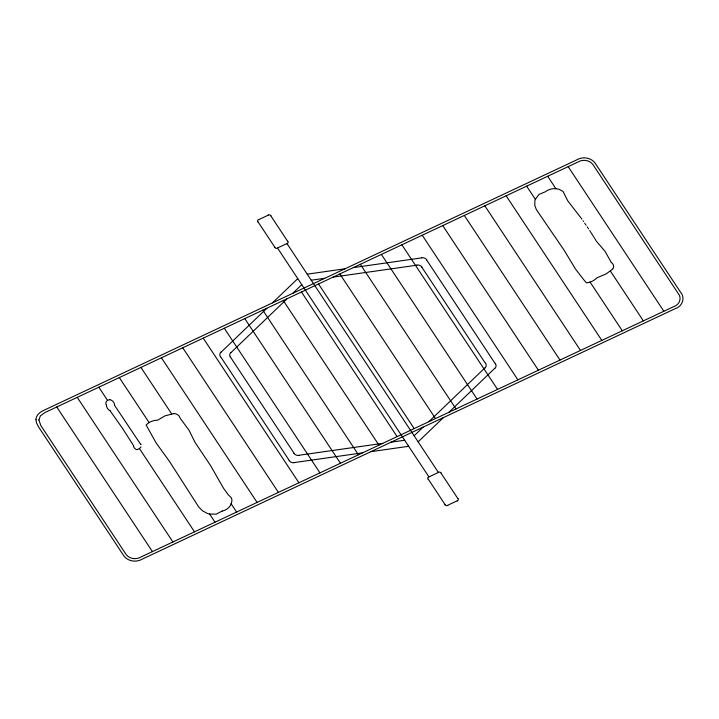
<?xml version="1.0" encoding="UTF-8"?>
<svg xmlns="http://www.w3.org/2000/svg" width="719" height="719" viewBox="0 0 719 719"><rect width="100%" height="100%" fill="white"/><g stroke="black" fill="none" stroke-linecap="round" stroke-linejoin="round"><path stroke-width="1.08" d="M231.114 503.812L231.132 503.776A18.254 15.575 4.2 0 0 231.644 502.23L231.976 499.84L231.266 497.71L228.345 494.87L223.672 488.471L210.46 465.418L195.074 442.446L189.016 430.241L180.118 418.17A6.543 5.581 4.2 0 0 178.456 415.411L177.638 414.764A5.869 5.006 4.2 0 0 173.71 413.587M555.949 188.612A14.641 12.493 4.2 0 0 545.361 191.748L538.971 194.436L535.349 199.388A18.281 15.602 4.2 0 0 534.846 201.131L534.801 205.454L536.356 209.597L564.271 250.437L575.38 268.897L584.241 280.338L586.479 282.882L587.297 282.747A18.361 15.674 4.2 0 0 590.074 282.064L590.119 282.046A17.499 14.937 4.2 0 0 597.022 277.768L606.18 273.894L612.561 269.221M221.137 352.139L266.893 308.235M272.492 302.861L297.756 278.621M231.006 352.562L287.115 298.727M292.714 293.352L301.764 284.67M414.135 435.786L423.185 427.104M428.785 421.729L484.885 367.894M418.143 441.843L443.407 417.595M449.007 412.221L494.762 368.317M222.18 511.011L216.266 514.148L209.562 514.049A18.937 16.169 4.2 0 1 206.946 513.249L202.345 510.679L198.732 507.003L169.423 461.337L156.059 442.85L146.146 425.037A17.211 14.686 4.2 0 1 149.13 422.619L119.327 377.583M258.732 219.637L268.205 215.188M447.694 505.268L457.158 500.819M149.13 422.547A16.348 13.949 4.2 0 1 157.695 420.148L165.073 415.807L173.71 413.623M307.22 274.173L344.967 268.798M353.335 267.612L421.702 257.878M311.228 280.221L324.745 278.298M333.113 277.112L416.939 265.185M298.96 455.271L382.787 443.344M391.154 442.158L404.671 440.235M294.197 462.578L362.565 452.853M370.932 451.658L408.68 446.292M555.94 188.755L555.976 188.755A17.04 14.542 4.2 0 1 558.978 189.259L563.04 191.461L567.767 200.844L580.925 217.866M107.58 400.429L98.836 387.208M109.971 410.567L122.239 427.985L133.68 445.798M581.401 218.522L581.869 219.187M583.046 220.841L583.513 221.506M584.682 223.169L585.14 223.834M585.599 224.508L586.057 225.173M140.609 444.27L114.375 405.049M587.198 226.853L587.648 227.519M588.097 228.193L588.546 228.867M568.172 166.646L663.844 311.264M547.68 176.272L555.967 188.8M610.404 271.081L643.352 320.89M526.632 186.167L535.385 199.397M590.056 282.037L622.303 330.785M506.14 195.793L601.812 340.411M484.822 205.814L580.485 350.432M464.321 215.448L559.993 360.066M442.724 225.595L538.396 370.213M422.233 235.23L517.905 379.848M426.592 259.901L495.292 363.751M421.828 267.207L485.415 363.329M401.876 244.793L497.548 389.41M381.385 254.427L477.056 399.045M360.336 264.322L456.008 408.931M339.844 273.948L435.516 418.566M318.517 283.969L414.189 428.587M270.802 215.844L287.672 241.332M441.008 473.12L457.868 498.609M258.031 221.847L274.892 247.336M428.227 479.124L445.088 504.612M301.45 291.995L397.113 436.613M283.268 300.533L378.94 445.151M262.786 310.168L358.457 454.776M244.784 318.625L340.455 463.243M224.292 328.25L319.964 472.868M230.475 357.136L294.062 453.249M220.607 356.705L289.308 460.555M203.243 338.146L298.915 482.764M182.752 347.78L278.424 492.389M161.424 357.801L257.096 502.41M140.933 367.427L171.688 413.928M231.123 503.758L236.605 512.045M209.58 513.995L214.999 522.201M194.507 531.826L139.387 448.512A6.39 5.455 4.2 0 0 140.717 447.155A2.112 1.806 4.2 0 0 141.059 446.912M77.239 397.364L172.911 541.982M56.747 406.99L152.419 551.608M589.652 230.556L590.101 231.23M590.542 231.913L590.973 232.588M591.413 233.271L592.492 234.969M592.923 235.652L593.355 236.335M593.777 237.018L594.209 237.701M594.631 238.393L595.053 239.076M595.467 239.769L595.889 240.452M596.303 241.144L605.092 251.398L611.294 262.498M277.597 248.145A2.103 1.789 4.2 0 1 274.721 247.417M428.057 479.205A2.103 1.789 4.2 0 1 428.839 476.76M447.793 505.421A2.103 1.789 4.2 0 1 444.917 504.693M458.039 498.528A2.103 1.789 4.2 0 1 457.257 500.972M438.302 472.311A2.103 1.789 4.2 0 1 441.178 473.039M287.843 241.251A2.103 1.789 4.2 0 1 287.061 243.696M268.097 215.035A2.103 1.789 4.2 0 1 270.982 215.763M257.851 221.928A2.103 1.789 4.2 0 1 258.633 219.484M230.341 357.199A4.79 4.089 4.2 0 1 230.889 352.472M298.987 455.406A4.79 4.089 4.2 0 1 293.927 453.321M485.559 363.257A4.79 4.089 4.2 0 1 485.01 367.984M416.912 265.05A4.79 4.089 4.2 0 1 421.972 267.144M611.312 262.48A5.635 4.808 4.2 0 1 612.588 269.239M106.484 405.264A4.332 3.703 4.2 0 1 107.553 400.393A4.197 3.577 4.2 0 1 109.827 399.791M109.917 410.621A7.711 6.588 4.2 0 1 106.421 405.246M109.899 399.611A6.768 5.779 4.2 0 1 114.6 405.049M140.627 444.252A2.112 1.806 4.2 0 1 141.059 444.603M139.414 448.539A6.183 5.276 4.2 0 1 136.772 449.582M136.727 449.69A5.078 4.341 4.2 0 1 133.563 445.798M220.463 356.777A4.79 4.089 4.2 0 1 221.012 352.04M294.224 462.712A4.79 4.089 4.2 0 1 289.164 460.618M421.667 257.744A4.79 4.089 4.2 0 1 426.727 259.838M495.427 363.688A4.79 4.089 4.2 0 1 494.879 368.416M231.275 503.866A13.877 11.846 4.2 0 1 222.216 511.11M35.95 419.617L36.543 422.988L38.404 426.682L122.76 554.196C126.481 561.171 135.666 563.031 142.281 559.112L675.159 308.685C682.259 306.618 685.656 297.855 680.462 292.103L596.24 164.804C592.519 157.829 583.334 155.969 576.719 159.888L43.841 410.315C40.084 412.014 35.968 415.079 35.95 419.617M38.871 419.896L40.839 425.585L125.169 553.064C128.171 558.681 135.576 560.173 140.897 557.027L673.775 306.591C679.5 304.928 682.223 297.873 678.044 293.235L593.831 165.936C590.829 160.319 583.424 158.827 578.103 161.973L45.027 412.499L40.435 415.816L38.871 419.896M286.962 243.543L277.498 247.992L428.937 476.913L438.401 472.464L286.962 243.543"/></g></svg>
